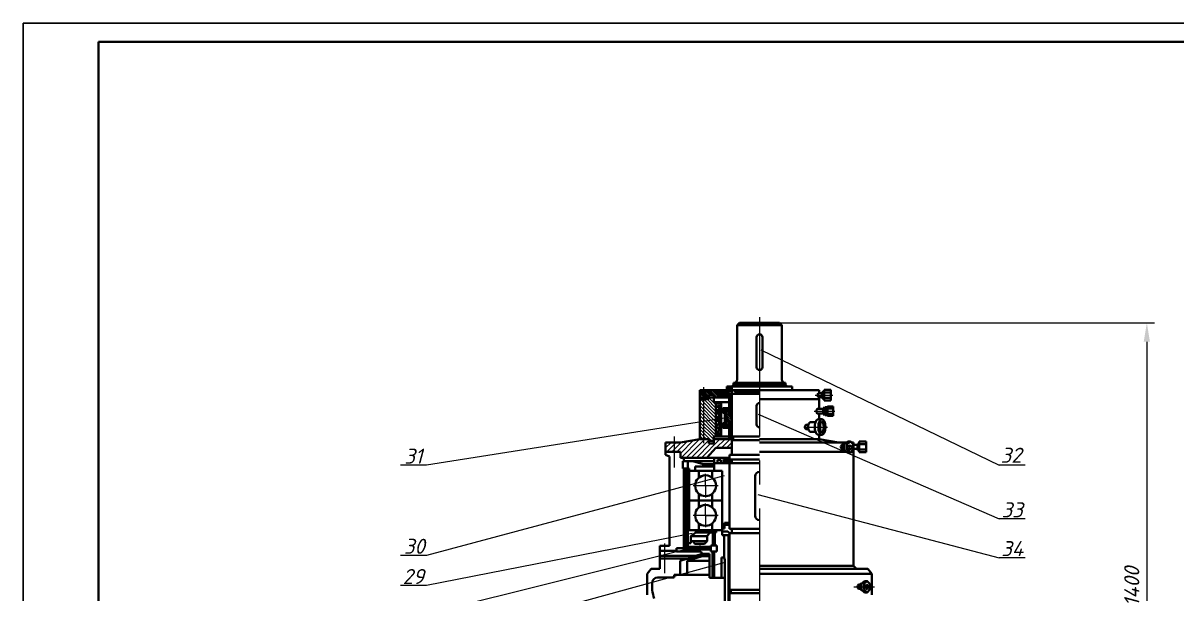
# Model space of a CAD drawing. Header units: millimetres. Extents: x 2879 to 23145, y -3142 to 6314.
# Drawn here: x 22546.3 to 22852.8, y -2453.1 to -2301.4 of the extents above; entities that cross this region are included whole.
import ezdxf

# ---------------------------------------------------------------- set-up
doc = ezdxf.new("R2010")
doc.units = ezdxf.units.MM
doc.linetypes.add('осевая', pattern=[50.8, 31.75, -6.35, 6.35, -6.35])
doc.layers.get('0').update_dxf_attribs({"lineweight": 40})
for name, color, linetype, lineweight in [('1', 7, 'Continuous', 40), ('Оси', 7, 'осевая', 20), ('Размеры', 7, 'Continuous', 20), ('Тонкая', 7, 'Continuous', 25), ('штриховка', 7, 'Continuous', 20)]:
    doc.layers.add(name, color=color, linetype=linetype, lineweight=lineweight)
doc.styles.add('ADRF1', font='isocpeur.ttf', dxfattribs={"oblique": 15})
doc.styles.add('Размеры', font='isocpeur.ttf', dxfattribs={"oblique": 15})
doc.dimstyles.new('гост', dxfattribs={"dimtxt": 4, "dimasz": 5, "dimexe": 2, "dimexo": 0, "dimgap": 2, "dimtad": 1, "dimtoh": 1, "dimdec": 1, "dimlfac": 10, "dimtxsty": 'ADRF1', "dimcen": 2.5, "dimadec": 0, "dimazin": 0, "dimtfac": 1, "dimtdec": 1, "dimtmove": 0, "dimatfit": 3, "dimfxl": 1, "dimlwd": 20, "dimlwe": 20, "dimarcsym": 0})
pattern_1 = [(45, (22325.3025, -2955.0194), (-0.2245064, 0.2245064), [])]
pattern_2 = [(46, (22325.3025, -2955.0194), (-0.22839039, 0.22055403), [])]
pattern_3 = [(135, (22325.3025, -2955.0194), (-0.2245064, -0.2245064), [])]

# ---------------------------------------------------------------- blocks, each defined once
blk = doc.blocks.new('*D23')
at = {"layer": 'Defpoints', "color": 0, "transparency": 16777216}
for p in [(22741.95, -2381.07), (22801.87, -2521.12), (22844.83, -2521.12)]:
    blk.add_point(p, dxfattribs=at)
at = {"layer": 'Размеры', "color": 0, "linetype": 'Continuous', "lineweight": 20, "transparency": 16777216}
for p, q in [((22741.95, -2381.07), (22846.83, -2381.07)), ((22844.83, -2386.07), (22844.83, -2516.12)), ((22801.87, -2521.12), (22846.83, -2521.12))]:
    blk.add_line(p, q, dxfattribs=at)
at = {"layer": 'Размеры', "color": 0, "transparency": 16777216}
for points in [[(22843.99, -2386.07), (22845.66, -2386.07), (22844.83, -2381.07)], [(22843.99, -2516.12), (22845.66, -2516.12), (22844.83, -2521.12)]]:
    blk.add_solid(points, dxfattribs=at)
at = {"layer": 'Размеры', "color": 0, "transparency": 16777216, "insert": (22840.83, -2451.1), "char_height": 4, "attachment_point": 5, "rotation": 90, "style": 'ADRF1'}
blk.add_mtext('1400', dxfattribs=at)

msp = doc.modelspace()

# ---------------------------------------------------------------- hatches: boundary and pattern name
h = msp.add_hatch(color=256)
h.dxf.hatch_style = 1
h.paths.add_polyline_path([(22729.772, -2400.917), (22729.772, -2400.165), (22728.505, -2400.165), (22728.505, -2400.917)])
h.paths.add_polyline_path([(22728.505, -2412.375), (22728.505, -2413.127), (22729.772, -2413.127), (22729.772, -2412.375)])
at = {"layer": 'штриховка'}
h = msp.add_hatch(dxfattribs=at)
h.set_pattern_fill('ANSI31', color=256, scale=0.1, angle=90)
h.set_pattern_definition(pattern_3)
h.paths.add_polyline_path([(22728.505, -2401.346), (22728.505, -2400.165), (22729.772, -2400.165), (22729.772, -2400.917), (22733.274, -2400.917), (22733.274, -2398.965), (22726.087, -2398.965), (22726.087, -2401.346)])
h = msp.add_hatch(dxfattribs=at)
h.set_pattern_fill('ANSI31', color=256, scale=0.1, angle=90)
h.set_pattern_definition(pattern_3)
h.paths.add_polyline_path([(22734.602, -2397.939), (22733.274, -2397.939), (22733.274, -2398.965), (22734.602, -2398.965)])
h = msp.add_hatch(dxfattribs=at)
h.set_pattern_fill('ANSI31', color=256, scale=0.1)
h.set_pattern_definition(pattern_1)
h.paths.add_polyline_path([(22734.602, -2398.965), (22733.274, -2398.965), (22733.274, -2400.917), (22733.924, -2400.917), (22733.924, -2400.691), (22734.602, -2400.159), (22734.602, -2399.863)])
h = msp.add_hatch(dxfattribs=at)
h.set_pattern_fill('ANSI31', color=256, scale=0.2, angle=90)
h.set_pattern_definition([(135, (22325.3025, -2955.0194), (-0.4490128, -0.4490128), [])])
h.paths.add_polyline_path([(22726.087, -2411.946), (22728.505, -2411.946), (22728.505, -2412.375), (22729.772, -2412.375), (22729.772, -2411.946), (22729.772, -2411.263), (22730.387, -2411.263), (22730.387, -2402.099), (22729.772, -2402.099), (22729.772, -2401.346), (22729.772, -2400.917), (22728.505, -2400.917), (22728.505, -2401.346), (22726.087, -2401.346)])
h = msp.add_hatch(dxfattribs=at)
h.set_pattern_fill('ANSI31', color=256, scale=0.1, angle=1)
h.set_pattern_definition(pattern_2)
h.paths.add_polyline_path([(22731.147, -2403.313), (22731.147, -2404.238), (22730.387, -2404.238), (22730.387, -2405.137), (22731.147, -2405.137), (22731.147, -2406.061), (22730.387, -2406.061), (22730.387, -2407.082), (22731.147, -2407.082), (22731.147, -2408.006), (22730.387, -2408.006), (22730.387, -2408.991), (22731.147, -2408.991), (22731.147, -2409.915), (22730.387, -2409.915), (22730.387, -2411.263), (22731.771, -2411.263), (22731.771, -2402.099), (22730.387, -2402.099), (22730.387, -2403.313)])
h = msp.add_hatch(dxfattribs=at)
h.set_pattern_fill('ANSI31', color=256, scale=0.1, angle=90)
h.set_pattern_definition(pattern_3)
h.paths.add_polyline_path([(22734.602, -2400.691), (22733.924, -2400.691), (22733.924, -2405.427), (22733.195, -2405.427), (22733.195, -2406.318), (22733.195, -2407.21), (22733.924, -2407.21), (22733.924, -2411.946), (22734.602, -2411.946), (22734.6, -2411.263), (22734.602, -2411.263)])
h = msp.add_hatch(dxfattribs=at)
h.set_pattern_fill('ANSI31', color=256, scale=0.1, angle=1)
h.set_pattern_definition(pattern_2)
h.paths.add_polyline_path([(22733.195, -2404.604), (22733.381, -2404.604), (22733.381, -2403.682), (22732.243, -2403.682), (22732.243, -2404.968), (22732.725, -2404.968), (22732.725, -2406.318), (22732.725, -2407.669), (22732.243, -2407.669), (22732.243, -2408.955), (22733.381, -2408.955), (22733.381, -2408.033), (22733.195, -2408.033), (22733.195, -2407.21), (22733.195, -2406.318)])
h = msp.add_hatch(dxfattribs=at)
h.set_pattern_fill('ANSI31', color=256, scale=0.3)
h.set_pattern_definition([(45, (22222.6435, -2965.1923), (-0.6735192, 0.6735192), [])])
h.paths.add_polyline_path([(22730.355, -2414.27), (22734.602, -2414.27), (22734.602, -2411.946), (22729.772, -2411.946), (22729.772, -2413.127), (22728.505, -2413.127), (22728.505, -2411.946), (22726.087, -2411.946), (22720.982, -2412.796), (22719.353, -2412.796), (22719.353, -2415.296), (22720.931, -2415.296), (22720.931, -2415.972), (22720.931, -2416.871), (22727.918, -2416.871)])
h.paths.add_polyline_path([(22719.353, -2412.796), (22718.921, -2412.796), (22716.987, -2413.656), (22716.987, -2415.296), (22718.801, -2415.296), (22719.353, -2415.296)])
h.paths.add_polyline_path([(22718.921, -2412.796), (22716.987, -2412.796), (22716.987, -2413.656)], flags=17)
h = msp.add_hatch(dxfattribs=at)
h.set_pattern_fill('ANSI31', color=256, scale=0.1)
h.set_pattern_definition(pattern_1)
h.paths.add_polyline_path([(22734.004, -2418.331), (22734.632, -2418.331), (22734.632, -2417.331), (22732.352, -2417.331), (22732.352, -2418.331)])

# ---------------------------------------------------------------- linework, layer by layer
for p, q in [((23135.34, -2306.406), (22566.34, -2306.406)), ((22566.34, -2306.406), (22566.34, -3137.406)), ((22735.997, -2381.696), (22736.605, -2381.072)), ((22736.605, -2381.072), (22741.947, -2381.072)), ((22747.289, -2381.072), (22741.947, -2381.072)), ((22747.896, -2381.696), (22747.289, -2381.072)), ((22735.997, -2396.119), (22735.997, -2381.696)), ((22735.997, -2381.696), (22741.947, -2381.696)), ((22747.896, -2381.696), (22741.947, -2381.696)), ((22747.896, -2396.119), (22747.896, -2381.696)), ((22741.145, -2390.358), (22741.145, -2384.85)), ((22741.145, -2387.311), (22741.145, -2387.311)), ((22742.749, -2390.358), (22742.749, -2384.85)), ((22742.749, -2387.311), (22742.749, -2387.311)), ((22741.145, -2390.358), (22741.145, -2392.819)), ((22742.749, -2390.358), (22742.749, -2392.819)), ((22726.087, -2401.346), (22726.087, -2398.965)), ((22734.602, -2398.965), (22726.087, -2398.965)), ((22733.274, -2400.917), (22733.274, -2397.939)), ((22733.274, -2397.939), (22734.602, -2397.939)), ((22734.602, -2397.939), (22735.008, -2397.531)), ((22734.602, -2397.939), (22741.947, -2397.939)), ((22734.602, -2398.965), (22734.602, -2397.939)), ((22734.602, -2399.863), (22734.602, -2398.965)), ((22734.602, -2398.965), (22741.947, -2398.965)), ((22735.008, -2397.531), (22735.008, -2397.019)), ((22735.008, -2397.019), (22741.947, -2397.019)), ((22735.008, -2397.531), (22741.947, -2397.531)), ((22735.072, -2398.965), (22735.6, -2399.377)), ((22735.6, -2399.377), (22735.6, -2399.863)), ((22735.6, -2399.377), (22741.947, -2399.377)), ((22748.885, -2397.019), (22741.947, -2397.019)), ((22748.885, -2397.531), (22741.947, -2397.531)), ((22749.292, -2397.939), (22741.947, -2397.939)), ((22750.619, -2398.965), (22741.947, -2398.965)), ((22748.885, -2397.531), (22748.885, -2397.019)), ((22749.292, -2397.939), (22748.885, -2397.531)), ((22750.619, -2397.939), (22749.292, -2397.939)), ((22750.619, -2397.939), (22750.619, -2398.965)), ((22750.619, -2398.965), (22757.806, -2398.965)), ((22757.806, -2399.74), (22757.806, -2398.965)), ((22758.61, -2400.253), (22758.61, -2399.397)), ((22758.61, -2399.397), (22759.097, -2399.397)), ((22759.097, -2400.253), (22759.097, -2398.839)), ((22759.097, -2398.839), (22760.898, -2398.839)), ((22759.097, -2399.397), (22759.097, -2400.253)), ((22759.097, -2399.546), (22760.898, -2399.546)), ((22760.898, -2398.839), (22760.898, -2400.253)), ((22726.087, -2401.346), (22728.505, -2401.346)), ((22726.087, -2411.946), (22726.087, -2401.346)), ((22728.505, -2401.346), (22728.505, -2400.165)), ((22728.505, -2400.165), (22729.772, -2400.165)), ((22728.505, -2400.917), (22729.772, -2400.917)), ((22729.772, -2400.165), (22729.772, -2401.346)), ((22729.772, -2400.917), (22733.924, -2400.917)), ((22729.772, -2401.346), (22729.772, -2402.099)), ((22729.772, -2402.099), (22730.387, -2402.099)), ((22730.387, -2402.099), (22730.387, -2411.263)), ((22730.387, -2402.099), (22733.924, -2402.099)), ((22731.771, -2402.099), (22731.771, -2411.263)), ((22733.924, -2400.691), (22734.602, -2400.159)), ((22733.924, -2405.427), (22733.924, -2400.691)), ((22733.924, -2400.691), (22734.602, -2400.691)), ((22734.602, -2399.863), (22741.947, -2399.863)), ((22734.602, -2411.263), (22734.602, -2399.863)), ((22757.806, -2401.346), (22741.947, -2401.346)), ((22757.546, -2399.74), (22758.61, -2399.74)), ((22757.546, -2400.767), (22758.61, -2400.767)), ((22757.806, -2401.346), (22757.806, -2400.767)), ((22757.806, -2403.874), (22757.806, -2401.346)), ((22758.61, -2399.74), (22758.61, -2400.253)), ((22758.61, -2400.767), (22758.61, -2400.253)), ((22758.61, -2400.253), (22758.61, -2401.11)), ((22758.61, -2401.11), (22759.097, -2401.11)), ((22759.097, -2401.11), (22759.097, -2400.253)), ((22759.097, -2400.253), (22759.097, -2401.667)), ((22759.097, -2400.96), (22760.898, -2400.96)), ((22759.097, -2401.667), (22760.898, -2401.667)), ((22760.898, -2401.667), (22760.898, -2400.253)), ((22731.147, -2403.313), (22730.387, -2403.313)), ((22730.387, -2404.238), (22731.147, -2404.238)), ((22731.147, -2405.137), (22730.387, -2405.137)), ((22731.147, -2404.238), (22731.147, -2403.313)), ((22731.147, -2406.061), (22731.147, -2405.137)), ((22733.381, -2403.682), (22732.243, -2403.682)), ((22732.243, -2403.682), (22732.243, -2404.968)), ((22732.243, -2404.968), (22732.725, -2404.968)), ((22732.725, -2404.968), (22732.725, -2406.318)), ((22733.195, -2406.318), (22733.195, -2404.604)), ((22733.195, -2404.604), (22733.924, -2404.604)), ((22733.195, -2406.318), (22733.195, -2405.427)), ((22733.195, -2405.427), (22733.924, -2405.427)), ((22733.381, -2404.604), (22733.381, -2403.682)), ((22733.381, -2403.682), (22733.924, -2403.682)), ((22741.145, -2405.563), (22741.145, -2403.102)), ((22741.145, -2405.563), (22741.145, -2405.563)), ((22741.145, -2405.563), (22741.145, -2408.024)), ((22757.255, -2403.874), (22758.871, -2403.874)), ((22757.255, -2405.158), (22758.871, -2405.158)), ((22757.806, -2406.635), (22757.806, -2405.158)), ((22758.871, -2404.516), (22758.871, -2403.659)), ((22758.871, -2403.659), (22759.357, -2403.659)), ((22758.871, -2404.002), (22758.871, -2404.516)), ((22758.871, -2404.516), (22758.871, -2405.373)), ((22758.871, -2405.373), (22759.357, -2405.373)), ((22759.357, -2403.474), (22759.979, -2403.474)), ((22759.357, -2403.659), (22759.357, -2403.474)), ((22759.357, -2403.659), (22759.357, -2405.373)), ((22759.357, -2405.373), (22759.357, -2405.557)), ((22759.357, -2405.557), (22759.979, -2405.557)), ((22759.979, -2403.252), (22761.469, -2403.252)), ((22759.979, -2403.474), (22759.979, -2403.252)), ((22759.979, -2405.557), (22759.979, -2403.474)), ((22759.979, -2403.824), (22761.469, -2403.824)), ((22759.979, -2405.207), (22761.469, -2405.207)), ((22759.979, -2405.557), (22759.979, -2405.78)), ((22759.979, -2405.78), (22761.469, -2405.78)), ((22761.469, -2405.78), (22761.469, -2403.252)), ((22730.387, -2406.061), (22731.147, -2406.061)), ((22731.147, -2407.082), (22730.387, -2407.082)), ((22730.387, -2408.006), (22731.147, -2408.006)), ((22731.147, -2408.006), (22731.147, -2407.082)), ((22732.243, -2407.669), (22732.725, -2407.669)), ((22732.243, -2408.955), (22732.243, -2407.669)), ((22732.725, -2407.669), (22732.725, -2406.318)), ((22733.195, -2406.318), (22733.195, -2407.21)), ((22733.195, -2406.318), (22733.195, -2407.21)), ((22733.195, -2407.21), (22733.924, -2407.21)), ((22733.195, -2408.033), (22733.195, -2407.21)), ((22733.195, -2408.033), (22733.924, -2408.033)), ((22733.381, -2408.033), (22733.381, -2408.955)), ((22733.924, -2411.946), (22733.924, -2407.21)), ((22754.923, -2408.172), (22754.262, -2408.172)), ((22756.844, -2407.417), (22755.533, -2407.417)), ((22757.579, -2406.635), (22758.521, -2406.635)), ((22726.087, -2411.946), (22720.982, -2412.796)), ((22726.087, -2411.946), (22728.505, -2411.946)), ((22728.505, -2411.946), (22728.505, -2413.127)), ((22729.772, -2411.263), (22730.387, -2411.263)), ((22729.772, -2411.946), (22729.772, -2411.263)), ((22729.772, -2413.127), (22729.772, -2411.946)), ((22729.772, -2411.946), (22734.602, -2411.946)), ((22731.147, -2408.991), (22730.387, -2408.991)), ((22730.387, -2409.915), (22731.147, -2409.915)), ((22730.387, -2411.263), (22733.924, -2411.263)), ((22731.147, -2409.915), (22731.147, -2408.991)), ((22733.381, -2408.955), (22732.243, -2408.955)), ((22733.381, -2408.955), (22733.924, -2408.955)), ((22734.602, -2411.946), (22734.6, -2411.263)), ((22741.947, -2411.263), (22734.602, -2411.263)), ((22734.602, -2416.094), (22734.602, -2411.946)), ((22734.913, -2412.254), (22734.913, -2411.263)), ((22757.806, -2411.946), (22741.947, -2411.946)), ((22754.923, -2409.277), (22754.262, -2409.277)), ((22755.533, -2410.031), (22756.844, -2410.031)), ((22758.521, -2410.813), (22757.579, -2410.813)), ((22757.806, -2411.946), (22757.806, -2410.813)), ((22757.806, -2411.946), (22762.911, -2412.796)), ((22716.987, -2412.796), (22720.982, -2412.796)), ((22716.987, -2415.296), (22716.987, -2412.796)), ((22730.355, -2414.27), (22727.918, -2416.871)), ((22728.505, -2412.375), (22729.772, -2412.375)), ((22728.505, -2413.127), (22729.772, -2413.127)), ((22734.602, -2414.27), (22730.355, -2414.27)), ((22734.602, -2412.254), (22741.947, -2412.254)), ((22762.911, -2412.796), (22741.947, -2412.796)), ((22765.122, -2412.796), (22762.911, -2412.796)), ((22764.198, -2413.471), (22763.775, -2413.471)), ((22764.198, -2414.576), (22763.775, -2414.576)), ((22764.198, -2413.262), (22764.198, -2414.785)), ((22764.57, -2413.262), (22764.198, -2413.262)), ((22764.198, -2414.785), (22764.539, -2414.785)), ((22765.425, -2412.54), (22766.1, -2412.54)), ((22766.906, -2412.796), (22766.342, -2412.796)), ((22766.906, -2415.296), (22766.906, -2412.796)), ((22766.906, -2413.492), (22767.971, -2413.492)), ((22766.906, -2414.519), (22767.971, -2414.519)), ((22767.971, -2414.005), (22767.971, -2413.149)), ((22767.971, -2413.149), (22768.457, -2413.149)), ((22767.971, -2413.492), (22767.971, -2414.005)), ((22767.971, -2414.005), (22767.971, -2414.862)), ((22767.971, -2414.519), (22767.971, -2414.005)), ((22767.971, -2414.862), (22768.457, -2414.862)), ((22768.457, -2414.005), (22768.457, -2412.591)), ((22768.457, -2412.591), (22770.259, -2412.591)), ((22768.457, -2413.149), (22768.457, -2414.005)), ((22768.457, -2413.298), (22770.259, -2413.298)), ((22768.457, -2414.862), (22768.457, -2414.005)), ((22768.457, -2414.005), (22768.457, -2415.419)), ((22768.457, -2414.712), (22770.259, -2414.712)), ((22770.259, -2412.591), (22770.259, -2414.005)), ((22770.259, -2415.419), (22770.259, -2414.005)), ((22716.987, -2415.296), (22718.801, -2415.296)), ((22716.987, -2416.117), (22716.987, -2415.296)), ((22718.004, -2416.588), (22716.987, -2416.117)), ((22718.004, -2440.242), (22718.004, -2416.588)), ((22718.801, -2415.296), (22720.931, -2415.296)), ((22720.931, -2415.296), (22720.931, -2415.972)), ((22720.931, -2415.972), (22720.931, -2416.871)), ((22720.931, -2416.871), (22734.004, -2416.871)), ((22721.845, -2417.823), (22721.845, -2416.871)), ((22729.887, -2417.823), (22729.887, -2416.871)), ((22730.818, -2417.452), (22731.653, -2417.452)), ((22732.352, -2417.331), (22734.632, -2417.331)), ((22732.352, -2418.331), (22732.352, -2417.331)), ((22734.004, -2417.331), (22734.004, -2416.094)), ((22734.004, -2416.094), (22741.947, -2416.094)), ((22734.632, -2418.331), (22734.632, -2417.331)), ((22734.632, -2417.331), (22741.947, -2417.331)), ((22765.145, -2415.296), (22741.947, -2415.296)), ((22766.1, -2415.533), (22765.425, -2415.533)), ((22766.906, -2415.296), (22766.323, -2415.296)), ((22766.906, -2415.296), (22766.906, -2445.592)), ((22768.457, -2415.419), (22770.259, -2415.419)), ((22723.241, -2419.705), (22723.241, -2420.368)), ((22732.352, -2418.331), (22741.947, -2418.331)), ((22734.004, -2418.331), (22741.947, -2418.331)), ((22734.004, -2435.762), (22734.004, -2418.331)), ((22740.827, -2427.046), (22740.827, -2421.757)), ((22740.827, -2427.046), (22740.827, -2432.336)), ((22741.947, -2435.762), (22734.004, -2435.762)), ((22741.947, -2435.762), (22734.004, -2435.762)), ((22734.57, -2436.92), (22734.57, -2435.762)), ((22734.004, -2436.92), (22741.947, -2436.92)), ((22734.004, -2451.932), (22734.004, -2436.92)), ((22715.433, -2441.566), (22715.433, -2440.242)), ((22715.433, -2440.242), (22718.004, -2440.242)), ((22717.318, -2441.566), (22715.433, -2441.566)), ((22715.433, -2441.566), (22715.433, -2445.778)), ((22719.871, -2441.566), (22717.318, -2441.566)), ((22721.845, -2440.898), (22719.871, -2440.898)), ((22719.871, -2440.898), (22719.871, -2441.755)), ((22720.836, -2444.281), (22720.836, -2448.014)), ((22722.729, -2444.281), (22722.729, -2448.014)), ((22766.906, -2445.592), (22741.947, -2445.592)), ((22766.906, -2445.592), (22767.718, -2446.369)), ((22712.087, -2447.725), (22713.212, -2446.369)), ((22712.087, -2453.269), (22712.087, -2447.725)), ((22713.212, -2446.369), (22715.433, -2446.369)), ((22714.827, -2448.683), (22717.935, -2448.683)), ((22715.433, -2445.778), (22715.433, -2446.369)), ((22717.935, -2448.683), (22719.301, -2448.683)), ((22719.301, -2448.014), (22719.301, -2448.683)), ((22719.301, -2448.014), (22728.688, -2448.014)), ((22766.906, -2446.369), (22741.947, -2446.369)), ((22771.806, -2447.725), (22741.947, -2447.725)), ((22770.682, -2446.369), (22766.906, -2446.369)), ((22771.806, -2447.725), (22770.682, -2446.369)), ((22771.806, -2453.269), (22771.806, -2447.725)), ((22713.427, -2452.041), (22713.427, -2450.083)), ((22768.639, -2450.595), (22768.217, -2450.595)), ((22768.639, -2451.7), (22768.217, -2451.7)), ((22769.011, -2450.386), (22768.639, -2450.386)), ((22768.639, -2450.386), (22768.639, -2451.908)), ((22769.866, -2449.663), (22770.541, -2449.663)), ((22732.761, -2462.032), (22732.761, -2452.846)), ((22733.734, -2451.932), (22734.004, -2451.932)), ((22733.734, -2462.556), (22733.734, -2452.846)), ((22733.734, -2452.846), (22733.734, -2452.846)), ((22733.734, -2452.846), (22734.004, -2452.846)), ((22734.004, -2451.932), (22741.947, -2451.932)), ((22734.004, -2452.846), (22734.004, -2462.556)), ((22734.004, -2452.846), (22741.947, -2452.846)), ((22734.33, -2452.846), (22734.33, -2451.932)), ((22768.639, -2451.908), (22768.98, -2451.908)), ((22770.541, -2452.657), (22769.866, -2452.657))]:
    msp.add_line(p, q)
for points in [[(22765.425, -2412.54), (22764.539, -2413.288), (22764.539, -2414.785), (22765.425, -2415.533)], [(22769.866, -2449.663), (22768.98, -2450.412), (22768.98, -2451.908), (22769.866, -2452.657)]]:
    msp.add_lwpolyline(points)
for points in [[(22765.214, -2414.785), (22766.1, -2415.533), (22766.806, -2414.785), (22766.806, -2413.288), (22766.1, -2412.54), (22765.214, -2413.288)], [(22769.655, -2451.908), (22770.541, -2452.657), (22771.247, -2451.908), (22771.247, -2450.412), (22770.541, -2449.663), (22769.655, -2450.412)]]:
    msp.add_lwpolyline(points, close=True)
for centre, radius, start, end in [((22741.947, -2384.85), 0.802, 90, 180), ((22741.947, -2384.85), 0.802, 0, 90), ((22741.947, -2392.819), 0.802, 180, 270), ((22741.947, -2392.819), 0.802, 270, 0), ((22735.097, -2396.119), 0.9, 270, 0), ((22748.796, -2396.119), 0.9, 180, 270), ((22741.947, -2403.102), 0.802, 90, 180), ((22758.413, -2400.253), 1.008, 149.35928, 210.64072), ((22758.355, -2404.516), 1.273, 149.7118, 210.2882), ((22741.947, -2408.024), 0.802, 180, 270), ((22754.799, -2408.724), 0.771, 134.19899, 225.80101), ((22764.313, -2414.024), 0.771, 134.19899, 225.80101), ((22741.947, -2421.757), 1.119, 90, 180), ((22741.947, -2432.336), 1.119, 180, 270), ((22714.827, -2450.083), 1.4, 90, 180), ((22768.754, -2451.147), 0.771, 134.19899, 225.80101)]:
    msp.add_arc(centre, radius, start, end)
for centre, major_axis, ratio, start_param, end_param in [((22755.533, -2408.724), (0, 1.307), 0.5150774, 0, 3.1415927), ((22757.579, -2408.724), (0, 2.089), 0.4511284, 6.2831853, 9.424778)]:
    msp.add_ellipse(centre, major_axis=major_axis, ratio=ratio, start_param=start_param, end_param=end_param)
for centre, major_axis, ratio in [((22758.521, -2408.724), (0, 2.089), 0.4511284), ((22758.521, -2408.724), (0, 1.41), 0.3422791), ((22766.008, -2414.127), (0, 0.619), 0.5693667), ((22770.449, -2451.147), (0, 0.619), 0.5693667)]:
    msp.add_ellipse(centre, major_axis=major_axis, ratio=ratio)
at = {"end_tangent": (0, 1)}
msp.add_spline([(22713.962, -2454.313), (22713.427, -2452.041)], degree=3, dxfattribs=at)
at = {"layer": '1', "color": 0}
for p, q in [((22721.562, -2419.705), (22721.562, -2417.823)), ((22721.562, -2417.823), (22729.887, -2417.823)), ((22722.896, -2419.705), (22722.896, -2417.823)), ((22726.945, -2418.595), (22724.192, -2417.823)), ((22729.887, -2417.823), (22729.887, -2420.368)), ((22730.818, -2418.331), (22730.818, -2417.452)), ((22731.653, -2417.452), (22731.653, -2418.331)), ((22721.562, -2419.705), (22723.241, -2419.705)), ((22721.845, -2441.221), (22721.845, -2419.705)), ((22722.896, -2419.705), (22722.896, -2440.523)), ((22723.241, -2419.705), (22723.241, -2436.134)), ((22724.85, -2420.368), (22724.85, -2419.181)), ((22724.85, -2419.181), (22729.887, -2419.181)), ((22725.868, -2422.161), (22725.868, -2420.368)), ((22726.945, -2419.181), (22726.945, -2418.595)), ((22726.945, -2418.595), (22729.887, -2418.595)), ((22729.371, -2422.161), (22729.371, -2420.368)), ((22734.004, -2418.331), (22729.887, -2418.331)), ((22731.999, -2420.368), (22731.999, -2428.252)), ((22732, -2436.134), (22732, -2420.368)), ((22725.868, -2428.252), (22725.868, -2426.461)), ((22729.371, -2428.252), (22729.371, -2426.461)), ((22723.241, -2436.134), (22723.241, -2428.252)), ((22725.868, -2430.043), (22725.868, -2428.252)), ((22729.371, -2430.043), (22729.371, -2428.252)), ((22731.999, -2428.252), (22731.999, -2436.134)), ((22731.999, -2436.134), (22723.241, -2436.134)), ((22725.066, -2436.778), (22725.066, -2436.134)), ((22725.868, -2436.134), (22725.868, -2434.343)), ((22729.371, -2436.134), (22729.371, -2434.343)), ((22730.453, -2436.778), (22730.453, -2436.134)), ((22732, -2435.72), (22732.686, -2435.72)), ((22732.686, -2435.72), (22732.686, -2434.2)), ((22732.686, -2434.2), (22734.004, -2434.2)), ((22732.686, -2434.693), (22734.004, -2434.693)), ((22723.745, -2437.685), (22725.066, -2436.778)), ((22723.745, -2439.558), (22723.745, -2437.685)), ((22723.745, -2437.685), (22728.078, -2437.685)), ((22728.078, -2439.001), (22723.745, -2439.001)), ((22723.745, -2439.001), (22724.214, -2439.001)), ((22724.214, -2439.001), (22724.799, -2439.791)), ((22725.066, -2436.778), (22730.453, -2436.778)), ((22727.317, -2439.791), (22728.078, -2439.001)), ((22728.078, -2437.685), (22728.725, -2436.778)), ((22728.078, -2437.685), (22728.078, -2439.001)), ((22729.574, -2440.163), (22729.574, -2436.778)), ((22729.574, -2440.163), (22729.574, -2436.778)), ((22730.072, -2436.778), (22730.072, -2440.163)), ((22730.072, -2436.778), (22730.072, -2440.163)), ((22733.506, -2436.498), (22732.061, -2436.498)), ((22732.061, -2436.498), (22732.061, -2437.411)), ((22732.061, -2437.411), (22732.519, -2437.411)), ((22732.519, -2437.411), (22734.004, -2437.411)), ((22732.519, -2443.418), (22732.519, -2437.411)), ((22734.004, -2436.92), (22733.506, -2436.498)), ((22733.734, -2437.411), (22733.734, -2452.846)), ((22726.357, -2441.755), (22719.871, -2441.755)), ((22720.836, -2444.281), (22726.701, -2442.39)), ((22721.845, -2439.558), (22723.745, -2439.558)), ((22721.845, -2441.221), (22729.034, -2441.221)), ((22722.896, -2440.523), (22729.034, -2440.523)), ((22724.799, -2439.791), (22727.317, -2439.791)), ((22726.701, -2442.39), (22726.357, -2441.755)), ((22726.701, -2442.39), (22728.688, -2442.39)), ((22728.688, -2442.39), (22728.688, -2444.281)), ((22729.034, -2441.221), (22729.034, -2440.163)), ((22729.034, -2440.163), (22730.597, -2440.163)), ((22729.034, -2441.83), (22729.034, -2441.221)), ((22730.597, -2441.83), (22729.034, -2441.83)), ((22729.484, -2441.83), (22729.484, -2448.781)), ((22729.908, -2441.83), (22729.908, -2448.781)), ((22730.597, -2440.163), (22730.597, -2441.83)), ((22715.433, -2442.964), (22724.92, -2442.964)), ((22715.433, -2443.611), (22722.913, -2443.611)), ((22722.729, -2444.281), (22726.701, -2442.999)), ((22722.729, -2444.281), (22728.688, -2444.281)), ((22726.701, -2442.999), (22728.688, -2442.999)), ((22728.688, -2444.281), (22728.688, -2448.781)), ((22731.857, -2448.781), (22731.857, -2443.418)), ((22731.857, -2443.418), (22732.519, -2443.418)), ((22732.759, -2448.781), (22732.759, -2443.996)), ((22732.759, -2448.781), (22732.761, -2452.846))]:
    msp.add_line(p, q, dxfattribs=at)
at = {"layer": '1', "color": 0, "ltscale": 0.5}
for p in [(22722.371, -2419.705), (22729.034, -2440.872)]:
    msp.add_line(p, (22722.371, -2440.872), dxfattribs=at)
at = {"layer": '1'}
for p, q in [((22731.999, -2420.368), (22723.241, -2420.368)), ((22731.999, -2428.252), (22723.241, -2428.252)), ((22732.519, -2443.418), (22732.759, -2443.996)), ((22728.688, -2448.781), (22732.759, -2448.781))]:
    msp.add_line(p, q, dxfattribs=at)
at = {"layer": '1', "color": 0}
for centre in [(22727.62, -2424.311), (22727.62, -2432.193)]:
    msp.add_circle(centre, 2.773, dxfattribs=at)
at = {"layer": 'Оси'}
for p, q in [((22741.947, -2379.527), (22741.947, -3029.24)), ((22727.2, -2413.008), (22727.2, -2398.133)), ((22756.71, -2400.253), (22761.434, -2400.253)), ((22756.44, -2404.516), (22761.944, -2404.516)), ((22753.702, -2408.724), (22760.04, -2408.724)), ((22719.353, -2419.509), (22719.353, -2411.232)), ((22716.708, -2439.697), (22716.708, -2447.568)), ((22767.004, -2451.147), (22772.482, -2451.147))]:
    msp.add_line(p, q, dxfattribs=at)
at = {"layer": 'Оси', "color": 0, "ltscale": 0.5}
for p, q in [((22727.62, -2424.311), (22727.62, -2421.195)), ((22730.949, -2424.311), (22724.291, -2424.311)), ((22727.62, -2424.311), (22727.62, -2427.427)), ((22727.62, -2432.193), (22727.62, -2429.077)), ((22730.949, -2432.193), (22724.291, -2432.193)), ((22727.62, -2432.193), (22730.762, -2432.193)), ((22727.62, -2432.193), (22727.62, -2435.309))]:
    msp.add_line(p, q, dxfattribs=at)
at = {"layer": 'Размеры'}
for p, q in [((22742.303, -2388.199), (22805.643, -2418.834)), ((22741.586, -2405.332), (22805.643, -2433.118)), ((22733.835, -2406.163), (22653.462, -2418.834)), ((22653.462, -2418.834), (22646.6, -2418.834)), ((22812.505, -2418.834), (22805.643, -2418.834)), ((22732.597, -2421.643), (22653.462, -2442.834)), ((22741.472, -2426.646), (22805.643, -2443.451)), ((22812.505, -2433.118), (22805.643, -2433.118)), ((22724.027, -2437.028), (22653.462, -2450.834)), ((22726.242, -2440.324), (22653.462, -2458.425)), ((22653.462, -2442.834), (22646.6, -2442.834)), ((22732.772, -2444.728), (22653.462, -2466.425)), ((22812.505, -2443.451), (22805.643, -2443.451)), ((22653.462, -2450.834), (22646.6, -2450.834))]:
    msp.add_line(p, q, dxfattribs=at)
at = {"layer": 'Тонкая'}
for p, q in [((22546.34, -2301.406), (23140.34, -2301.406)), ((22546.34, -3142.406), (22546.34, -2301.406))]:
    msp.add_line(p, q, dxfattribs=at)

# ---------------------------------------------------------------- texts
at = {"layer": 'Размеры', "char_height": 4, "attachment_point": 1, "style": 'Размеры'}
for s, width, insert in [('31', 41.76858, (22647.615, -2414.452)), ('32', 41.76858, (22805.982, -2414.214)), ('33', 41.76858, (22806.243, -2428.708)), ('30', 6.82666, (22647.486, -2438.399)), ('34', 41.76858, (22806.141, -2439.026)), ('29', 41.76858, (22647.164, -2446.429))]:
    msp.add_mtext_dynamic_manual_height_columns(s, width=width, gutter_width=12.5, heights=[0], dxfattribs=dict(at, insert=insert))

# ---------------------------------------------------------------- dimensions: what is measured, and where the dimension line sits
at = {"layer": 'Размеры'}
dim = msp.add_linear_dim(base=(22844.825, -2521.124), p1=(22741.947, -2381.072), p2=(22801.87, -2521.124), angle=90, text='1400', dimstyle='гост', dxfattribs=at)
dim.commit()
dim.dimension.update_dxf_attribs({"geometry": '*D23', "text_midpoint": (22840.825, -2451.098)})

doc.saveas('drawing.dxf')
